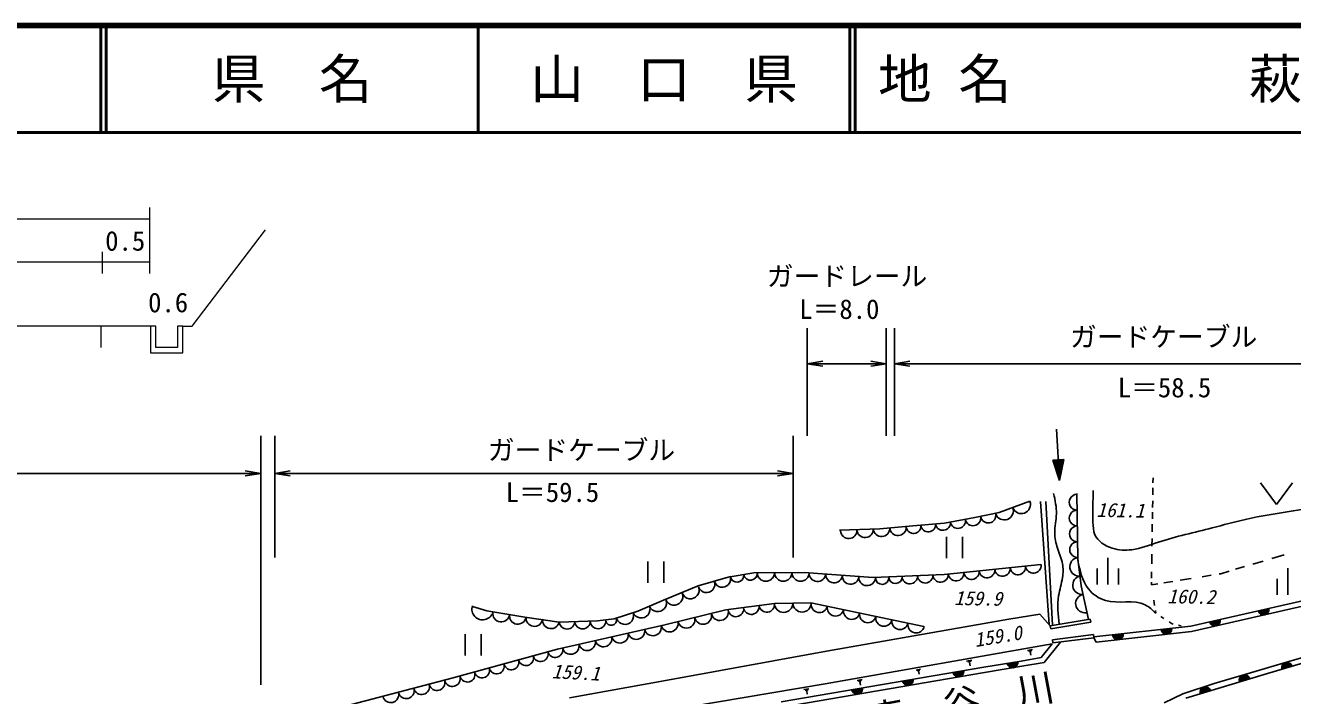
# Model space of a CAD drawing. Units: millimetres, scale not verified. Extents: x 40000 to 680000, y 20000 to 380000.
# Drawn here: x 290698 to 409122, y 317414 to 380000 of the extents above; entities that cross this region are included whole.
import ezdxf
from ezdxf.enums import TextEntityAlignment as Align

# ---------------------------------------------------------------- set-up
doc = ezdxf.new("R2010")
doc.units = ezdxf.units.MM
doc.header["$LTSCALE"] = 1000
for name, color, linetype, lineweight in [('M-BGD', 7, 'Continuous', 25), ('M-STR-HTXT', 7, 'Continuous', 13), ('M-STR-STR3', 7, 'Continuous', 25), ('M-TTL', 2, 'Continuous', 140), ('M-TTL-LINE', 7, 'Continuous', 50)]:
    doc.layers.add(name, color=color, linetype=linetype, lineweight=lineweight)
doc.layers.add('M-TTL-TXT', color=7, linetype='Continuous')
doc.styles.add('ＭＳ ゴシック', font='')
doc.styles.get('ＭＳ ゴシック').set_extended_font_data('MS Gothic')

# ---------------------------------------------------------------- blocks, each defined once
blk = doc.blocks.new('open_arrow')
at = {"color": 0, "linetype": 'Continuous', "lineweight": -2}
blk.add_lwpolyline([(7.5, 1.25), (0, 0), (7.5, -1.25)], dxfattribs=at)

msp = doc.modelspace()

# ---------------------------------------------------------------- linework, layer by layer
at = {"layer": 'M-BGD'}
for p, q in [((387062, 342296), (387344, 337507)), ((387747, 339466), (386713, 339406)), ((387344, 337507), (386713, 339406)), ((387740, 339434), (386724, 339374)), ((387730, 339383), (386740, 339325)), ((387719, 339333), (386756, 339276)), ((387709, 339282), (386773, 339227)), ((387698, 339231), (386789, 339178)), ((387688, 339181), (386805, 339129)), ((387678, 339130), (386822, 339080)), ((387667, 339079), (386838, 339030)), ((387657, 339028), (386854, 338981)), ((387646, 338978), (386871, 338932)), ((387636, 338927), (386887, 338883)), ((387625, 338876), (386903, 338834)), ((387615, 338826), (386920, 338785)), ((387605, 338775), (386936, 338736)), ((387594, 338724), (386952, 338686)), ((387344, 337507), (387747, 339466)), ((387584, 338674), (386968, 338637)), ((387573, 338623), (386985, 338588)), ((387563, 338572), (387001, 338539)), ((387552, 338521), (387017, 338490)), ((387542, 338471), (387034, 338441)), ((387531, 338420), (387050, 338392)), ((387521, 338369), (387066, 338343)), ((387511, 338319), (387083, 338293)), ((387500, 338268), (387099, 338244)), ((387490, 338217), (387115, 338195)), ((387479, 338167), (387132, 338146)), ((387469, 338116), (387148, 338097)), ((387458, 338065), (387164, 338048)), ((387448, 338014), (387180, 337999)), ((387438, 337964), (387197, 337950)), ((387427, 337913), (387213, 337900)), ((387417, 337862), (387229, 337851)), ((387406, 337812), (387246, 337802)), ((387396, 337761), (387262, 337753)), ((387385, 337710), (387278, 337704)), ((387375, 337660), (387295, 337655)), ((387364, 337609), (387311, 337606)), ((387354, 337558), (387327, 337557)), ((396067, 337292), (396074, 337761)), ((396050, 336161), (396060, 336830)), ((406115, 337273), (407615, 335273)), ((407615, 335273), (409115, 337273)), ((384574, 335557), (381702, 334517)), ((385575, 335533), (386376, 324050)), ((386050, 335533), (386692, 323982)), ((388967, 336280), (389035, 330174)), ((396032, 334968), (396042, 335616)), ((379432, 334052), (376588, 333533)), ((381702, 334517), (379432, 334052)), ((396017, 333920), (396026, 334549)), ((370543, 332986), (366769, 332876)), ((373634, 333259), (370543, 332986)), ((376588, 333533), (373634, 333259)), ((395998, 332706), (396009, 333417)), ((376782, 330238), (376782, 332238)), ((378282, 332238), (378282, 330238)), ((395978, 331365), (395989, 332099)), ((395954, 329732), (395968, 330633)), ((408320, 330569), (407192, 330232)), ((348874, 327939), (348874, 329939)), ((350374, 329939), (350374, 327939)), ((385586, 329649), (376560, 328719)), ((389035, 330174), (389374, 327664)), ((390852, 329284), (390852, 327784)), ((391852, 330284), (391852, 327784)), ((392852, 327784), (392852, 329284)), ((404619, 329462), (403785, 329212)), ((406362, 329983), (405413, 329699)), ((408662, 329316), (408662, 326816)), ((356375, 328473), (353585, 327652)), ((358782, 328883), (356375, 328473)), ((363486, 328910), (358782, 328883)), ((369914, 328445), (363486, 328910)), ((376560, 328719), (369914, 328445)), ((395934, 328370), (395943, 328978)), ((397912, 328073), (397082, 327938)), ((399624, 328349), (398626, 328188)), ((422257, 329045), (399601, 323900)), ((422693, 328631), (399684, 323406)), ((401494, 328651), (400657, 328516)), ((402399, 328797), (402255, 328774)), ((403189, 329034), (402399, 328797)), ((407662, 328316), (407662, 326816)), ((353585, 327652), (350330, 326339)), ((389374, 327664), (390033, 324534)), ((395925, 327751), (395928, 328014)), ((396536, 327850), (395925, 327751)), ((333810, 325327), (332497, 325737)), ((350330, 326339), (347924, 325300)), ((360697, 326011), (356156, 325437)), ((364088, 326066), (360697, 326011)), ((374646, 323878), (364088, 326066)), ((396137, 326321), (396221, 325823)), ((337366, 324753), (333810, 325327)), ((340566, 324288), (337366, 324753)), ((345735, 324589), (344149, 324397)), ((347924, 325300), (345735, 324589)), ((356156, 325437), (350440, 324014)), ((365561, 321558), (382590, 324543)), ((382590, 324543), (385507, 325018)), ((385507, 325018), (386470, 323946)), ((386470, 323946), (390199, 324561)), ((390199, 324561), (390248, 324265)), ((396296, 325372), (396339, 325110)), ((396339, 325110), (396348, 325104)), ((396791, 324817), (397079, 324631)), ((350440, 324014), (340429, 321744)), ((344149, 324397), (340566, 324288)), ((386470, 323946), (386519, 323650)), ((386519, 323650), (390248, 324265)), ((399601, 323900), (390529, 322891)), ((399684, 323406), (390754, 322412)), ((397580, 324307), (397865, 324123)), ((397865, 324123), (397965, 324101)), ((398460, 323994), (398695, 323943)), ((331782, 321164), (331782, 323164)), ((333282, 323164), (333282, 321164)), ((365437, 318505), (386637, 322241)), ((385627, 320960), (386637, 322241)), ((385900, 320498), (387415, 322419)), ((386684, 322628), (390500, 323117)), ((386684, 322628), (386722, 322330)), ((386722, 322330), (390538, 322820)), ((390500, 323117), (390538, 322820)), ((390754, 322412), (390538, 322820)), ((406462, 319389), (419274, 323179)), ((409072, 320699), (416285, 322768)), ((340429, 321744), (330555, 319036)), ((350704, 318844), (365561, 321558)), ((383738, 320645), (385627, 320960)), ((384335, 321635), (384825, 321725)), ((384435, 321575), (384755, 321635)), ((384525, 321515), (384675, 321545)), ((384665, 321185), (384605, 321535)), ((361329, 316820), (380258, 320076)), ((373935, 319805), (374345, 319875)), ((374025, 319755), (374285, 319805)), ((378655, 320635), (379145, 320725)), ((378755, 320575), (379075, 320635)), ((378855, 320515), (378995, 320545)), ((378985, 320185), (378925, 320535)), ((380258, 320076), (383738, 320645)), ((380341, 319583), (383819, 320151)), ((383819, 320151), (385900, 320498)), ((405699, 319712), (409072, 320699)), ((330555, 319036), (316770, 315426)), ((341545, 317216), (350704, 318844)), ((361415, 316328), (380341, 319583)), ((368425, 318825), (368895, 318915)), ((368525, 318775), (368825, 318835)), ((368615, 318715), (368755, 318745)), ((368745, 318395), (368685, 318735)), ((374105, 319705), (374225, 319725)), ((374215, 319425), (374165, 319715)), ((399135, 317188), (406462, 319389)), ((401785, 318556), (405699, 319712)), ((350286, 315972), (365437, 318505)), ((363455, 317975), (363915, 318045)), ((363555, 317915), (363855, 317965)), ((363645, 317855), (363785, 317885)), ((363765, 317545), (363715, 317875)), ((397108, 316748), (398859, 317587)), ((398859, 317587), (401785, 318556))]:
    msp.add_line(p, q, dxfattribs=at)
for centre, radius, start, end in [((383774, 335263), 852, 200.17946, 20.17946), ((388975, 335474), 738, 90.65854, 270.65854), ((379254, 333998), 718, 190.23977, 10.23977), ((380668, 334253), 718, 190.23977, 10.23977), ((382174, 334675), 852, 200.17946, 20.17946), ((388992, 333998), 738, 90.65854, 270.65854), ((367644, 332842), 767, 183.57633, 3.57633), ((369176, 332938), 767, 183.57633, 3.57633), ((370707, 333033), 767, 183.57633, 3.57633), ((372239, 333129), 767, 183.57633, 3.57633), ((373693, 333250), 692, 186.04851, 6.04851), ((375070, 333396), 692, 186.04851, 6.04851), ((376446, 333542), 692, 186.04851, 6.04851), ((377841, 333742), 718, 190.23977, 10.23977), ((389009, 332523), 738, 90.65854, 270.65854), ((389026, 331047), 738, 90.65854, 270.65854), ((382001, 329284), 726, 185.76427, 5.76427), ((383446, 329430), 726, 185.76427, 5.76427), ((384891, 329576), 726, 185.76427, 5.76427), ((389170, 329450), 870, 98.97263, 278.97263), ((354351, 327816), 778, 198.43495, 18.43495), ((355828, 328309), 778, 198.43495, 18.43495), ((357196, 328644), 635, 188.04289, 8.04289), ((358454, 328821), 635, 188.04289, 8.04289), ((359894, 328910), 811, 180, 0), ((361517, 328910), 811, 180, 0), ((363140, 328910), 811, 180, 0), ((364724, 328845), 775, 175.1944, 355.1944), ((366269, 328715), 775, 175.1944, 355.1944), ((367815, 328585), 775, 175.1944, 355.1944), ((369360, 328456), 775, 175.1944, 355.1944), ((370755, 328425), 623, 183.14496, 3.14496), ((372000, 328493), 623, 183.14496, 3.14496), ((373342, 328568), 721, 183.26016, 3.26016), ((374783, 328650), 721, 183.26016, 3.26016), ((376223, 328732), 721, 183.26016, 3.26016), ((377666, 328846), 726, 185.76427, 5.76427), ((379111, 328992), 726, 185.76427, 5.76427), ((380556, 329138), 726, 185.76427, 5.76427), ((389442, 327732), 870, 98.97263, 278.97263), ((351315, 326676), 822, 201.27025, 21.27025), ((352847, 327272), 822, 201.27025, 21.27025), ((389713, 326013), 870, 98.97263, 278.97263), ((333427, 325491), 1004, 162.55281, 342.55281), ((348252, 325483), 822, 201.27025, 21.27025), ((349783, 326079), 822, 201.27025, 21.27025), ((358536, 325724), 728, 188.28235, 8.28235), ((359976, 325933), 728, 188.28235, 8.28235), ((361558, 326052), 862, 180.90938, 0.90938), ((363281, 326079), 862, 180.90938, 0.90938), ((364897, 325935), 770, 168.14875, 348.14875), ((366405, 325618), 770, 168.14875, 348.14875), ((335161, 325084), 783, 172.22357, 352.22357), ((336713, 324872), 783, 172.22357, 352.22357), ((338265, 324661), 783, 172.22357, 352.22357), ((339817, 324449), 783, 172.22357, 352.22357), ((345448, 324493), 515, 190.71312, 10.71312), ((346720, 324887), 822, 201.27025, 21.27025), ((352464, 324520), 802, 192.80427, 12.80427), ((354028, 324876), 802, 192.80427, 12.80427), ((355593, 325231), 802, 192.80427, 12.80427), ((357095, 325514), 728, 188.28235, 8.28235), ((367913, 325302), 770, 168.14875, 348.14875), ((369422, 324985), 770, 168.14875, 348.14875), ((370930, 324669), 770, 168.14875, 348.14875), ((372438, 324352), 770, 168.14875, 348.14875), ((401866, 324415), 500, 192.79289, 12.79289), ((401866, 324415), 500, 192.79289, 12.79289), ((401866, 324415), 450, 192.79289, 12.79289), ((401866, 324415), 400, 192.79289, 12.79289), ((401866, 324415), 350, 192.79289, 12.79289), ((406398, 325444), 500, 192.79289, 12.79289), ((406398, 325444), 500, 192.79289, 12.79289), ((406398, 325444), 450, 192.79289, 12.79289), ((406398, 325444), 400, 192.79289, 12.79289), ((406398, 325444), 350, 192.79289, 12.79289), ((406398, 325444), 300, 192.79289, 12.79289), ((406398, 325444), 250, 192.79289, 12.79289), ((406398, 325444), 200, 192.79289, 12.79289), ((406398, 325444), 150, 192.79289, 12.79289), ((406398, 325444), 100, 192.79289, 12.79289), ((406398, 325444), 50, 192.79289, 12.79289), ((341318, 324352), 725, 180.72066, 0.72066), ((342768, 324370), 725, 180.72066, 0.72066), ((344217, 324388), 725, 180.72066, 0.72066), ((347787, 323456), 786, 192.875, 12.875), ((349335, 323809), 802, 192.80427, 12.80427), ((350899, 324165), 802, 192.80427, 12.80427), ((373946, 324036), 770, 168.14875, 348.14875), ((397333, 323648), 500, 186.3513, 6.3513), ((397333, 323648), 500, 186.3513, 6.3513), ((397333, 323648), 450, 186.3513, 6.3513), ((397333, 323648), 400, 186.3513, 6.3513), ((397333, 323648), 350, 186.3513, 6.3513), ((397333, 323648), 300, 186.3513, 6.3513), ((397333, 323648), 250, 186.3513, 6.3513), ((397333, 323648), 200, 186.3513, 6.3513), ((397333, 323648), 150, 186.3513, 6.3513), ((397333, 323648), 100, 186.3513, 6.3513), ((397333, 323648), 50, 186.3513, 6.3513), ((401866, 324415), 300, 192.79289, 12.79289), ((401866, 324415), 250, 192.79289, 12.79289), ((401866, 324415), 200, 192.79289, 12.79289), ((401866, 324415), 150, 192.79289, 12.79289), ((401866, 324415), 100, 192.79289, 12.79289), ((401866, 324415), 50, 192.79289, 12.79289), ((341660, 322056), 786, 192.875, 12.875), ((343192, 322406), 786, 192.875, 12.875), ((344723, 322756), 786, 192.875, 12.875), ((346255, 323106), 786, 192.875, 12.875), ((392797, 323143), 500, 186.3513, 6.3513), ((392797, 323143), 500, 186.3513, 6.3513), ((392797, 323143), 450, 186.3513, 6.3513), ((392797, 323143), 400, 186.3513, 6.3513), ((392797, 323143), 350, 186.3513, 6.3513), ((392797, 323143), 300, 186.3513, 6.3513), ((392797, 323143), 250, 186.3513, 6.3513), ((392797, 323143), 200, 186.3513, 6.3513), ((392797, 323143), 150, 186.3513, 6.3513), ((392797, 323143), 100, 186.3513, 6.3513), ((392797, 323143), 50, 186.3513, 6.3513), ((337475, 320924), 710, 195.64225, 15.64225), ((338843, 321307), 710, 195.64225, 15.64225), ((340210, 321689), 710, 195.64225, 15.64225), ((333373, 319775), 710, 195.64225, 15.64225), ((334740, 320158), 710, 195.64225, 15.64225), ((336108, 320541), 710, 195.64225, 15.64225), ((377892, 319669), 500, 189.75958, 9.75958), ((377892, 319669), 500, 189.75958, 9.75958), ((382942, 320518), 500, 189.34601, 9.34601), ((382942, 320518), 500, 189.34601, 9.34601), ((382942, 320518), 450, 189.34601, 9.34601), ((382942, 320518), 400, 189.34601, 9.34601), ((382942, 320518), 350, 189.34601, 9.34601), ((382942, 320518), 300, 189.34601, 9.34601), ((382942, 320518), 250, 189.34601, 9.34601), ((382942, 320518), 200, 189.34601, 9.34601), ((382942, 320518), 150, 189.34601, 9.34601), ((382942, 320518), 100, 189.34601, 9.34601), ((382942, 320518), 50, 189.34601, 9.34601), ((408597, 320021), 500, 16.47688, 196.47688), ((408597, 320021), 500, 16.47688, 196.47688), ((408597, 320021), 450, 16.47688, 196.47688), ((408597, 320021), 400, 16.47688, 196.47688), ((408597, 320021), 350, 16.47688, 196.47688), ((408597, 320021), 300, 16.47688, 196.47688), ((408597, 320021), 250, 16.47688, 196.47688), ((408597, 320021), 200, 16.47688, 196.47688), ((408597, 320021), 150, 16.47688, 196.47688), ((408597, 320021), 100, 16.47688, 196.47688), ((408597, 320021), 50, 16.47688, 196.47688), ((329163, 318634), 744, 194.70066, 14.70066), ((330602, 319012), 744, 194.70066, 14.70066), ((332005, 319392), 710, 195.64225, 15.64225), ((373159, 318855), 500, 189.75958, 9.75958), ((373159, 318855), 500, 189.75958, 9.75958), ((373159, 318855), 450, 189.75958, 9.75958), ((373159, 318855), 400, 189.75958, 9.75958), ((373159, 318855), 350, 189.75958, 9.75958), ((373159, 318855), 300, 189.75958, 9.75958), ((373159, 318855), 250, 189.75958, 9.75958), ((373159, 318855), 200, 189.75958, 9.75958), ((373159, 318855), 150, 189.75958, 9.75958), ((373159, 318855), 100, 189.75958, 9.75958), ((373159, 318855), 50, 189.75958, 9.75958), ((377892, 319669), 450, 189.75958, 9.75958), ((377892, 319669), 400, 189.75958, 9.75958), ((377892, 319669), 350, 189.75958, 9.75958), ((377892, 319669), 300, 189.75958, 9.75958), ((377892, 319669), 250, 189.75958, 9.75958), ((377892, 319669), 200, 189.75958, 9.75958), ((377892, 319669), 150, 189.75958, 9.75958), ((377892, 319669), 100, 189.75958, 9.75958), ((377892, 319669), 50, 189.75958, 9.75958), ((404630, 318839), 500, 16.72513, 196.72513), ((404630, 318839), 500, 16.72513, 196.72513), ((404630, 318839), 450, 16.72513, 196.72513), ((404630, 318839), 400, 16.72513, 196.72513), ((404630, 318839), 350, 16.72513, 196.72513), ((404630, 318839), 300, 16.72513, 196.72513), ((404630, 318839), 250, 16.72513, 196.72513), ((404630, 318839), 200, 16.72513, 196.72513), ((404630, 318839), 150, 16.72513, 196.72513), ((404630, 318839), 100, 16.72513, 196.72513), ((404630, 318839), 50, 16.72513, 196.72513), ((324847, 317502), 744, 194.70066, 14.70066), ((326286, 317879), 744, 194.70066, 14.70066), ((327725, 318257), 744, 194.70066, 14.70066), ((368427, 318041), 500, 189.75958, 9.75958), ((368427, 318041), 500, 189.75958, 9.75958), ((368427, 318041), 450, 189.75958, 9.75958), ((368427, 318041), 400, 189.75958, 9.75958), ((368427, 318041), 350, 189.75958, 9.75958), ((368427, 318041), 300, 189.75958, 9.75958), ((368427, 318041), 250, 189.75958, 9.75958), ((368427, 318041), 200, 189.75958, 9.75958), ((368427, 318041), 150, 189.75958, 9.75958), ((368427, 318041), 100, 189.75958, 9.75958), ((368427, 318041), 50, 189.75958, 9.75958), ((400967, 317738), 500, 16.72513, 196.72513), ((400967, 317738), 500, 16.72513, 196.72513), ((400967, 317738), 450, 16.72513, 196.72513), ((400967, 317738), 400, 16.72513, 196.72513), ((400967, 317738), 350, 16.72513, 196.72513), ((400967, 317738), 300, 16.72513, 196.72513), ((400967, 317738), 250, 16.72513, 196.72513), ((400967, 317738), 200, 16.72513, 196.72513), ((400967, 317738), 150, 16.72513, 196.72513), ((400967, 317738), 100, 16.72513, 196.72513), ((400967, 317738), 50, 16.72513, 196.72513)]:
    msp.add_arc(centre, radius, start, end, dxfattribs=at)
for points, knots in [([(423785, 340320), (423637, 339733), (423488, 339146), (423170, 338656), (422862, 338183), (422396, 337800), (421893, 337516), (420909, 336962), (419784, 336791), (418679, 336582), (417557, 336369), (416457, 336117), (415352, 335875), (413307, 335427), (411246, 335013), (409175, 334667), (407681, 334418), (406181, 334204), (404707, 333869), (403667, 333633), (402640, 333337), (401607, 333072), (399934, 332642), (398247, 332292), (396593, 331750), (395762, 331477), (394940, 331156), (394086, 331043), (393486, 330964), (392870, 330987), (392262, 331180), (391581, 331396), (390910, 331825), (390644, 332433), (390488, 332790), (390471, 333208), (390462, 333619), (390438, 334634), (390461, 335608), (390484, 336582)], [0, 0, 0, 0, 1, 1, 1, 2, 2, 2, 3, 3, 3, 4, 4, 4, 5, 5, 5, 6, 6, 6, 7, 7, 7, 8, 8, 8, 9, 9, 9, 10, 10, 10, 11, 11, 11, 12, 12, 12, 13, 13, 13, 13]), ([(387291, 324081), (387205, 324976), (387118, 325870), (387253, 326737), (387342, 327305), (387527, 327862), (387615, 328441), (387680, 328870), (387692, 329312), (387615, 329732), (387524, 330227), (387310, 330693), (387150, 331178), (386996, 331648), (386894, 332136), (386892, 332625), (386890, 333210), (387032, 333797), (387047, 334380), (387063, 335019), (386926, 335655), (386789, 336291)], [0, 0, 0, 0, 1, 1, 1, 2, 2, 2, 3, 3, 3, 4, 4, 4, 5, 5, 5, 6, 6, 6, 7, 7, 7, 7]), ([(389047, 330083), (389249, 329105), (389451, 328127), (390044, 327376), (390438, 326877), (391006, 326478), (391631, 326297), (392847, 325946), (394279, 326422), (395344, 325885), (395704, 325703), (396022, 325406), (396339, 325110)], [0, 0, 0, 0, 1, 1, 1, 2, 2, 2, 3, 3, 3, 4, 4, 4, 4])]:
    msp.add_open_spline(points, degree=3, knots=knots, dxfattribs=at)
at = {"layer": 'M-STR-HTXT'}
for p, q in [((302328, 356838), (302328, 362982)), ((302328, 361895), (257262, 361895)), ((306299, 351908), (313152, 360896)), ((297875, 358848), (297875, 356838)), ((302328, 357895), (257262, 357895)), ((294905, 351908), (255853, 351908)), ((302905, 351908), (294905, 351908)), ((297760, 351908), (297760, 349908)), ((302405, 351908), (302405, 349408)), ((302905, 349908), (302905, 351908)), ((305405, 351908), (304905, 351908)), ((304905, 351908), (304905, 349908)), ((305405, 349408), (305405, 351908)), ((305405, 351908), (306299, 351908)), ((302405, 349408), (305405, 349408)), ((304905, 349908), (302905, 349908))]:
    msp.add_line(p, q, dxfattribs=at)
at = {"layer": 'M-STR-STR3'}
for p, q in [((363771, 351732), (363771, 341662)), ((371149, 351732), (371149, 341662)), ((371903, 351732), (371903, 341662)), ((371149, 348410), (363771, 348410)), ((430862, 348410), (371903, 348410)), ((312696, 341662), (312696, 318424)), ((314011, 341662), (314011, 330302)), ((362433, 341662), (362433, 330302)), ((312696, 338169), (251362, 338169)), ((362433, 338169), (314011, 338169))]:
    msp.add_line(p, q, dxfattribs=at)
at = {"layer": 'M-TTL'}
msp.add_line((680000, 380000), (40000, 380000), dxfattribs=at)
at = {"layer": 'M-TTL-LINE'}
for p, q in [((297750, 380000), (297750, 370000)), ((298250, 380000), (298250, 370000)), ((333000, 380000), (333000, 370000)), ((367750, 380000), (367750, 370000)), ((368250, 380000), (368250, 370000)), ((40000, 370000), (680000, 370000))]:
    msp.add_line(p, q, dxfattribs=at)

# ---------------------------------------------------------------- block references
at = {"layer": 'M-STR-STR3', "xscale": 193, "yscale": 193}
for p in [(363771, 348410), (371903, 348410), (314011, 338169)]:
    msp.add_blockref('open_arrow', p, dxfattribs=at)
at = {"layer": 'M-STR-STR3', "xscale": 193, "yscale": 193, "rotation": 180}
for p in [(371149, 348410), (312696, 338169), (362433, 338169)]:
    msp.add_blockref('open_arrow', p, dxfattribs=at)

# ---------------------------------------------------------------- texts
at = {"layer": 'M-BGD', "style": 'ＭＳ ゴシック', "oblique": 15}
for s, rotation, p in [('161.1', 359.076, (390772, 333711)), ('159.9', 359.076, (377472, 325476)), ('160.2', 359.076, (397395, 325643)), ('159.0', 9.462, (379536, 321548)), ('159.1', 357.064, (339848, 318642))]:
    msp.add_text(s, height=1320, rotation=rotation, dxfattribs=at).set_placement(p, align=Align.BOTTOM_LEFT)
at = {"layer": 'M-STR-HTXT', "style": 'ＭＳ ゴシック'}
for s, p in [('0.5', (298159, 358411)), ('0.6', (302171, 352657))]:
    msp.add_text(s, height=1833, dxfattribs=at).set_placement(p, align=Align.BOTTOM_LEFT)
msp.add_text('麦\u3000谷\u3000川', height=2566, rotation=10.525, dxfattribs=at).set_placement((369560, 315101), align=Align.MIDDLE_LEFT)
at = {"layer": 'M-STR-STR3', "style": 'ＭＳ ゴシック'}
for s, p in [('ガードレール', (359979, 355118)), ('L＝8.0', (363018, 352039)), ('ガードケーブル', (388321, 349453)), ('L＝58.5', (392782, 344716)), ('ガードケーブル', (333914, 338878)), ('L＝59.5', (335586, 334946))]:
    msp.add_text(s, height=1833, dxfattribs=at).set_placement(p, align=Align.BOTTOM_LEFT)
at = {"layer": 'M-TTL-TXT', "style": 'ＭＳ ゴシック'}
for s, p in [('県\u3000名', (315625, 375000)), ('山\u3000口\u3000県', (350375, 375000))]:
    msp.add_text(s, height=3666, dxfattribs=at).set_placement(p, align=Align.MIDDLE_CENTER)
for s, p in [('地 名', (370380, 375000)), ('萩市大字福井上', (405024, 375000))]:
    msp.add_text(s, height=3666, dxfattribs=at).set_placement(p, align=Align.MIDDLE_LEFT)

doc.saveas('drawing.dxf')
